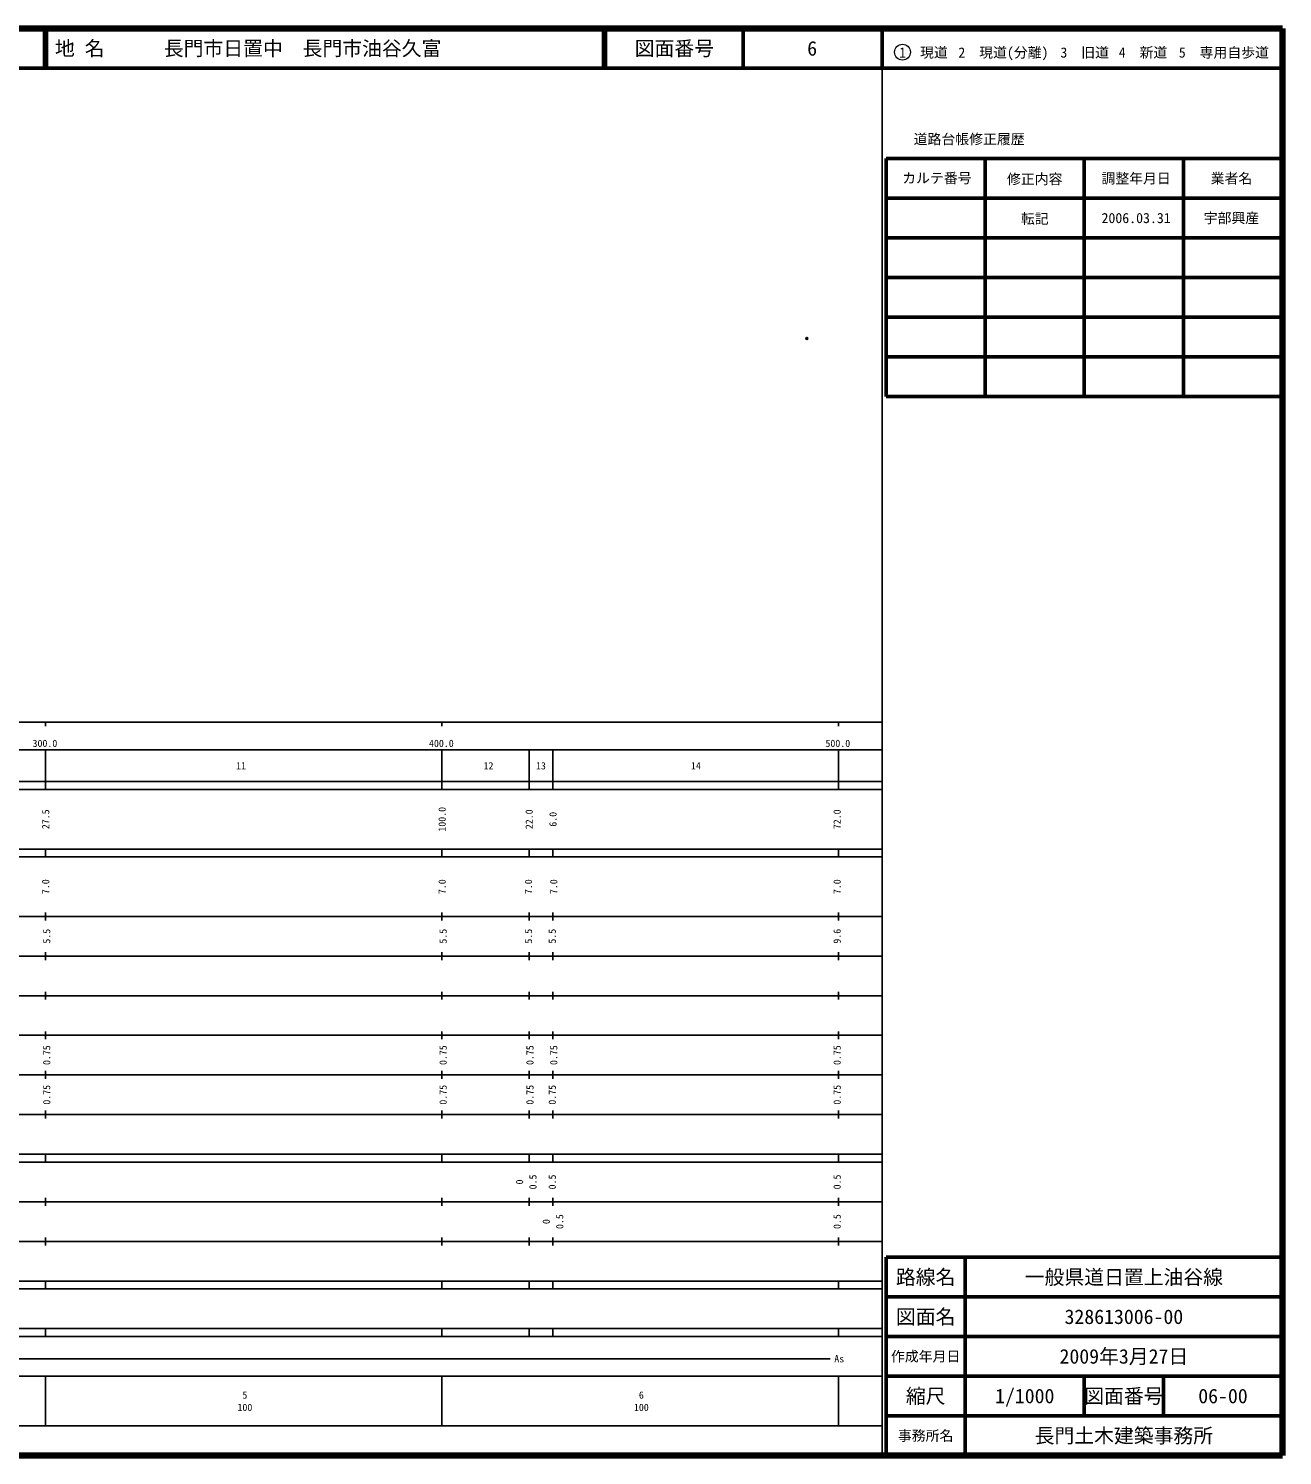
# Model space of a CAD drawing. Units: millimetres on the paper. Extents: x 40 to 680, y 20 to 380.
# Drawn here: x 363.7 to 680, y 20 to 380 of the extents above; entities that cross this region are included whole.
import ezdxf
from ezdxf.enums import TextEntityAlignment as Align

# ---------------------------------------------------------------- set-up
doc = ezdxf.new("R2010")
doc.units = ezdxf.units.MM
doc.header["$PDMODE"] = 32
doc.header["$PDSIZE"] = 0.5
doc.layers.add('M-OTRS', color=6, linetype='Continuous')
for name, color, linetype, lineweight in [('M-TTL', 2, 'Continuous', 140), ('M-TTL-BAND', 7, 'Continuous', 25), ('M-TTL-FRAM', 2, 'Continuous', 50), ('M-TTL-LINE', 7, 'Continuous', 50), ('M-TTL-TXT', 7, 'Continuous', 13)]:
    doc.layers.add(name, color=color, linetype=linetype, lineweight=lineweight)
doc.styles.add('ＭＳ ゴシック', font='')
doc.styles.get('ＭＳ ゴシック').set_extended_font_data('MS Gothic')

msp = doc.modelspace()

# ---------------------------------------------------------------- linework, layer by layer
at = {"layer": 'M-OTRS'}
msp.add_point((560.028, 301.824), dxfattribs=at)
at = {"layer": 'M-TTL'}
for p, q in [((680, 380), (40, 380)), ((680, 20), (680, 380)), ((40, 20), (680, 20))]:
    msp.add_line(p, q, dxfattribs=at)
at = {"layer": 'M-TTL-BAND'}
for p, q in [((579, 20), (579, 370)), ((40, 205), (579, 205)), ((368, 205), (368, 204)), ((468, 205), (468, 204)), ((568, 205), (568, 204)), ((68, 198), (579, 198)), ((368, 198), (368, 188)), ((468, 198), (468, 188)), ((490, 198), (490, 188)), ((496, 198), (496, 188)), ((568, 198), (568, 188)), ((40, 190), (579, 190)), ((40, 188), (579, 188)), ((40, 173), (579, 173)), ((368, 171), (368, 173)), ((468, 171), (468, 173)), ((490, 173), (490, 171)), ((496, 173), (496, 171)), ((568, 171), (568, 173)), ((40, 171), (579, 171)), ((40, 156), (579, 156)), ((368, 155), (368, 157)), ((468, 155), (468, 157)), ((490, 157), (490, 155)), ((496, 157), (496, 155)), ((568, 155), (568, 157)), ((46, 146), (579, 146)), ((368, 145), (368, 147)), ((468, 145), (468, 147)), ((490, 147), (490, 145)), ((496, 147), (496, 145)), ((568, 145), (568, 147)), ((368, 135), (368, 137)), ((468, 135), (468, 137)), ((490, 137), (490, 135)), ((496, 137), (496, 135)), ((568, 135), (568, 137)), ((52, 136), (579, 136)), ((46, 126), (579, 126)), ((368, 125), (368, 127)), ((468, 125), (468, 127)), ((490, 127), (490, 125)), ((496, 127), (496, 125)), ((568, 125), (568, 127)), ((52, 116), (579, 116)), ((368, 115), (368, 117)), ((468, 115), (468, 117)), ((490, 117), (490, 115)), ((496, 117), (496, 115)), ((568, 115), (568, 117)), ((46, 106), (579, 106)), ((368, 105), (368, 107)), ((468, 105), (468, 107)), ((490, 107), (490, 105)), ((496, 107), (496, 105)), ((568, 105), (568, 107)), ((40, 96), (579, 96)), ((40, 94), (579, 94)), ((368, 94), (368, 96)), ((468, 94), (468, 96)), ((490, 96), (490, 94)), ((496, 96), (496, 94)), ((568, 94), (568, 96)), ((49, 84), (579, 84)), ((368, 83), (368, 85)), ((468, 83), (468, 85)), ((490, 85), (490, 83)), ((496, 85), (496, 83)), ((568, 83), (568, 85)), ((40, 74), (579, 74)), ((368, 73), (368, 75)), ((468, 73), (468, 75)), ((490, 75), (490, 73)), ((496, 75), (496, 73)), ((568, 73), (568, 75)), ((40, 64), (579, 64)), ((40, 62), (579, 62)), ((368, 62), (368, 64)), ((468, 62), (468, 64)), ((490, 64), (490, 62)), ((496, 64), (496, 62)), ((568, 62), (568, 64)), ((40, 52), (579, 52)), ((368, 50), (368, 52)), ((468, 50), (468, 52)), ((490, 52), (490, 50)), ((496, 52), (496, 50)), ((568, 50), (568, 52)), ((40, 50), (579, 50)), ((70.805, 44.406), (565.903, 44.406)), ((40, 40), (579, 40)), ((368, 40), (368, 27.5)), ((468, 40), (468, 27.5)), ((568, 40), (568, 27.5)), ((68, 27.5), (579, 27.5))]:
    msp.add_line(p, q, dxfattribs=at)
at = {"layer": 'M-TTL-FRAM'}
for p, q in [((580, 347.197), (580, 287.197)), ((580, 347.197), (680, 347.197)), ((580, 287.197), (680, 287.197)), ((680, 70), (580, 70)), ((580, 70), (580, 20))]:
    msp.add_line(p, q, dxfattribs=at)
at = {"layer": 'M-TTL-LINE'}
for p, q in [((367.75, 380), (367.75, 370)), ((368.25, 380), (368.25, 370)), ((508.747, 380), (508.747, 370)), ((509.247, 380), (509.247, 370)), ((543.997, 380), (543.997, 370)), ((579, 380), (579, 370)), ((40, 370), (680, 370)), ((605, 347.197), (605, 287.197)), ((630, 347.197), (630, 287.197)), ((655, 347.197), (655, 287.197)), ((580, 337.197), (680, 337.197)), ((580, 327.197), (680, 327.197)), ((580, 317.197), (680, 317.197)), ((580, 307.197), (680, 307.197)), ((580, 297.197), (680, 297.197)), ((600, 70), (600, 20)), ((680, 60), (580, 60)), ((680, 50), (580, 50)), ((680, 40), (580, 40)), ((630, 40), (630, 30)), ((650, 40), (650, 30)), ((680, 30), (580, 30))]:
    msp.add_line(p, q, dxfattribs=at)
at = {"layer": 'M-TTL-TXT'}
msp.add_circle((584.147, 374.034), 2, dxfattribs=at)

# ---------------------------------------------------------------- texts
at = {"layer": 'M-TTL-BAND', "style": 'ＭＳ ゴシック'}
for s, p in [('300.0', (367.844, 198.195)), ('400.0', (467.844, 198.195)), ('500.0', (567.844, 198.195))]:
    msp.add_text(s, height=1.833, dxfattribs=at).set_placement(p, align=Align.BOTTOM_CENTER)
for s, p in [('11', (417.31, 194)), ('12', (479.724, 194)), ('13', (492.963, 194)), ('14', (532.048, 194)), ('As', (568.201, 44.406)), ('5', (418.288, 35.238)), ('6', (518.288, 35.238)), ('100', (418.288, 32.131)), ('100', (518.288, 32.131))]:
    msp.add_text(s, height=1.833, dxfattribs=at).set_placement(p, align=Align.MIDDLE_CENTER)
for s, p in [('27.5', (368.025, 180.5)), ('100.0', (468.025, 180.5)), ('22.0', (489.986, 180.5)), ('6.0', (495.986, 180.5)), ('72.0', (567.661, 180.5)), ('7.0', (368.024, 163.5)), ('7.0', (468.024, 163.5)), ('7.0', (489.798, 163.5)), ('7.0', (496.174, 163.5)), ('7.0', (567.661, 163.5)), ('5.5', (368.274, 151)), ('5.5', (468.274, 151)), ('5.5', (489.798, 151)), ('5.5', (495.799, 151)), ('9.6', (567.661, 151)), ('0.75', (368.274, 121)), ('0.75', (468.274, 121)), ('0.75', (490.173, 121)), ('0.75', (496.174, 121)), ('0.75', (567.661, 121)), ('0.75', (368.274, 111)), ('0.75', (468.274, 111)), ('0.75', (490.173, 111)), ('0.75', (495.799, 111)), ('0.75', (567.661, 111)), ('0.5', (490.923, 89)), ('0.5', (495.799, 89)), ('0.5', (567.661, 89)), ('0', (487.548, 89)), ('0', (494.299, 79)), ('0.5', (497.674, 79)), ('0.5', (567.661, 79))]:
    msp.add_text(s, height=1.833, rotation=90, dxfattribs=at).set_placement(p, align=Align.MIDDLE_CENTER)
at = {"layer": 'M-TTL-TXT', "style": 'ＭＳ ゴシック'}
msp.add_text('地 名      長門市日置中\u3000長門市油谷久富', height=3.666, dxfattribs=at).set_placement((370.38, 375), align=Align.MIDDLE_LEFT)
for s, height, p in [('図面番号', 3.666, (526.622, 375)), ('6', 3.666, (561.372, 375)), ('1\u3000現道', 2.566, (589.448, 373.958)), ('2\u3000現道(分離)', 2.566, (609.619, 373.958)), ('3\u3000旧道', 2.566, (630.121, 373.958)), ('4\u3000新道', 2.566, (644.824, 373.958)), ('5\u3000専用自歩道', 2.566, (665.228, 373.958)), ('道路台帳修正履歴', 2.566, (600.968, 352.113)), ('カルテ番号', 2.566, (592.839, 342.277)), ('修正内容', 2.566, (617.509, 342.023)), ('調整年月日', 2.566, (643.089, 342.197)), ('業者名', 2.566, (667.134, 342.197)), ('転記', 2.566, (617.509, 332.023)), ('2006.03.31', 2.566, (643.089, 332.197)), ('宇部興産', 2.566, (667.134, 332.197)), ('路線名', 3.666, (590, 65)), ('一般県道日置上油谷線', 3.666, (640, 65)), ('図面名', 3.666, (590, 55)), ('328613006-00', 3.666, (640, 55)), ('2009年3月27日', 3.666, (640, 45)), ('作成年月日', 2.566, (590, 45)), ('縮尺', 3.666, (590, 35)), ('1/1000', 3.666, (615, 35)), ('図面番号', 3.666, (640, 35)), ('06-00', 3.666, (665, 35)), ('事務所名', 2.566, (590, 25)), ('長門土木建築事務所', 3.666, (640, 25))]:
    msp.add_text(s, height=height, dxfattribs=at).set_placement(p, align=Align.MIDDLE_CENTER)

doc.saveas('drawing.dxf')
